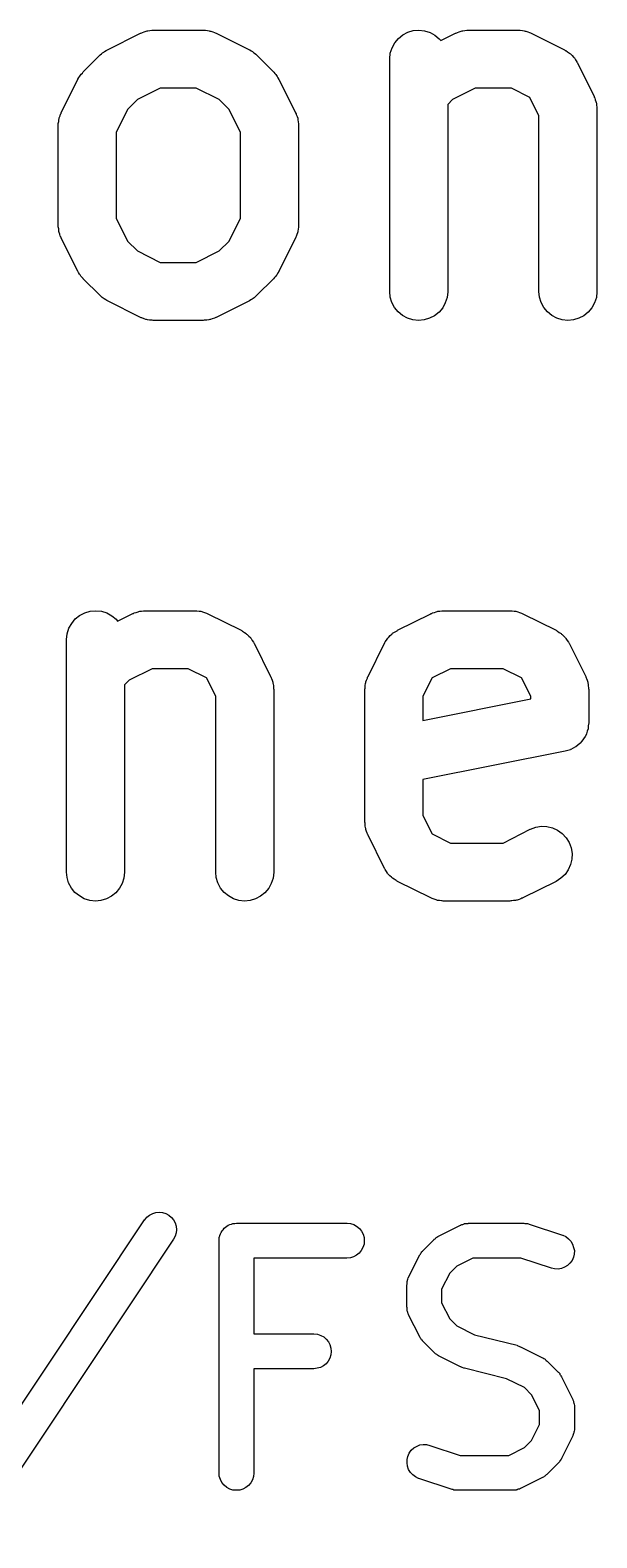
# Model space of a CAD drawing. Extents: x 78 to 209, y -131 to -41.
# Drawn here: x 160.61 to 163.05, y -105.25 to -98.76 of the extents above; entities that cross this region are included whole.
import ezdxf

# ---------------------------------------------------------------- set-up
doc = ezdxf.new("R2010")
doc.units = 0
doc.layers.add('BLACK', color=7, linetype='CONTINUOUS')

msp = doc.modelspace()

# ---------------------------------------------------------------- linework, layer by layer
at = {"layer": 'BLACK', "linetype": 'CONTINUOUS'}
for p, q in [((160.941, -98.8452), (161.084, -98.7738)), ((161.084, -98.7738), (161.085, -98.773)), ((161.085, -98.773), (161.089, -98.7717)), ((161.089, -98.7717), (161.092, -98.77)), ((161.092, -98.77), (161.1, -98.7675)), ((161.1, -98.7675), (161.108, -98.7646)), ((161.108, -98.7646), (161.112, -98.764)), ((161.112, -98.764), (161.115, -98.763)), ((161.115, -98.763), (161.124, -98.7621)), ((161.124, -98.7621), (161.132, -98.7608)), ((161.132, -98.7608), (161.136, -98.7609)), ((161.136, -98.7609), (161.14, -98.7606)), ((161.14, -98.7606), (161.354, -98.7606)), ((161.354, -98.7606), (161.356, -98.7606)), ((161.356, -98.7606), (161.359, -98.761)), ((161.359, -98.761), (161.363, -98.7609)), ((161.363, -98.7609), (161.372, -98.7624)), ((161.372, -98.7624), (161.38, -98.7633)), ((161.38, -98.7633), (161.383, -98.7644)), ((161.383, -98.7644), (161.387, -98.765)), ((161.387, -98.765), (161.395, -98.7681)), ((161.395, -98.7681), (161.403, -98.7707)), ((161.403, -98.7707), (161.406, -98.7725)), ((161.406, -98.7725), (161.41, -98.7738)), ((161.41, -98.7738), (161.553, -98.8452)), ((162.179, -98.8149), (162.195, -98.7963)), ((162.195, -98.7963), (162.214, -98.781)), ((162.214, -98.781), (162.236, -98.7697)), ((162.236, -98.7697), (162.259, -98.7628)), ((162.259, -98.7628), (162.283, -98.7606)), ((162.283, -98.7606), (162.308, -98.7631)), ((162.308, -98.7631), (162.331, -98.7703)), ((162.331, -98.7703), (162.352, -98.7819)), ((162.352, -98.7819), (162.371, -98.7975)), ((162.371, -98.7975), (162.378, -98.8054)), ((162.378, -98.8054), (162.441, -98.7738)), ((162.441, -98.7738), (162.443, -98.773)), ((162.443, -98.773), (162.446, -98.7717)), ((162.446, -98.7717), (162.449, -98.77)), ((162.449, -98.77), (162.457, -98.7675)), ((162.457, -98.7675), (162.465, -98.7646)), ((162.465, -98.7646), (162.469, -98.764)), ((162.469, -98.764), (162.473, -98.763)), ((162.473, -98.763), (162.481, -98.7621)), ((162.481, -98.7621), (162.49, -98.7608)), ((162.49, -98.7608), (162.493, -98.7609)), ((162.493, -98.7609), (162.497, -98.7606)), ((162.497, -98.7606), (162.711, -98.7606)), ((162.711, -98.7606), (162.713, -98.7606)), ((162.713, -98.7606), (162.717, -98.761)), ((162.717, -98.761), (162.72, -98.7609)), ((162.72, -98.7609), (162.729, -98.7624)), ((162.729, -98.7624), (162.737, -98.7633)), ((162.737, -98.7633), (162.741, -98.7644)), ((162.741, -98.7644), (162.744, -98.765)), ((162.744, -98.765), (162.752, -98.7681)), ((162.752, -98.7681), (162.76, -98.7707)), ((162.76, -98.7707), (162.764, -98.7725)), ((162.764, -98.7725), (162.767, -98.7738)), ((162.767, -98.7738), (162.91, -98.8452)), ((160.837, -98.94), (160.908, -98.8686)), ((160.908, -98.8686), (160.91, -98.8674)), ((160.91, -98.8674), (160.915, -98.863)), ((160.915, -98.863), (160.92, -98.8582)), ((160.92, -98.8582), (160.925, -98.8554)), ((160.925, -98.8554), (160.929, -98.8522)), ((160.929, -98.8522), (160.935, -98.8489)), ((160.935, -98.8489), (160.941, -98.8452)), ((161.553, -98.8452), (161.554, -98.846)), ((161.554, -98.846), (161.56, -98.8498)), ((161.56, -98.8498), (161.566, -98.8531)), ((161.566, -98.8531), (161.57, -98.8564)), ((161.57, -98.8564), (161.575, -98.8593)), ((161.575, -98.8593), (161.58, -98.8642)), ((161.58, -98.8642), (161.585, -98.8686)), ((161.585, -98.8686), (161.657, -98.94)), ((162.158, -98.8838), (162.16, -98.8596)), ((162.16, -98.8596), (162.168, -98.8363)), ((162.168, -98.8363), (162.179, -98.8149)), ((162.91, -98.8452), (162.911, -98.846)), ((162.911, -98.846), (162.914, -98.8475)), ((162.914, -98.8475), (162.916, -98.8486)), ((162.916, -98.8486), (162.924, -98.8541)), ((162.924, -98.8541), (162.932, -98.8593)), ((162.932, -98.8593), (162.934, -98.8611)), ((162.934, -98.8611), (162.936, -98.8627)), ((162.936, -98.8627), (162.943, -98.8696)), ((162.943, -98.8696), (162.949, -98.8763)), ((162.949, -98.8763), (162.951, -98.8785)), ((162.951, -98.8785), (162.953, -98.8804)), ((160.833, -98.9455), (160.837, -98.94)), ((161.657, -98.94), (161.658, -98.9413)), ((161.658, -98.9413), (161.662, -98.9468)), ((162.158, -98.8856), (162.158, -98.8838)), ((162.158, -99.8856), (162.158, -98.8856)), ((162.953, -98.8804), (162.958, -98.8885)), ((162.958, -98.8885), (162.963, -98.8963)), ((162.963, -98.8963), (162.964, -98.8988)), ((162.964, -98.8988), (162.966, -98.9011)), ((162.966, -98.9011), (163.037, -99.044)), ((160.742, -99.1154), (160.814, -98.9725)), ((160.814, -98.971), (160.818, -98.9651)), ((160.814, -98.9725), (160.814, -98.971)), ((160.818, -98.9651), (160.822, -98.9589)), ((160.822, -98.9589), (160.825, -98.9549)), ((160.825, -98.9549), (160.828, -98.9505)), ((160.828, -98.9505), (160.833, -98.9455)), ((161.662, -98.9468), (161.667, -98.9519)), ((161.667, -98.9519), (161.67, -98.9563)), ((161.67, -98.9563), (161.673, -98.9603)), ((161.673, -98.9603), (161.676, -98.9666)), ((161.676, -98.9666), (161.68, -98.9725)), ((161.68, -98.9725), (161.752, -99.1154)), ((161.071, -99.0597), (161.028, -99.1025)), ((161.169, -99.0106), (161.071, -99.0597)), ((161.324, -99.0106), (161.169, -99.0106)), ((161.423, -99.0597), (161.324, -99.0106)), ((161.466, -99.1025), (161.423, -99.0597)), ((162.428, -99.0597), (162.408, -99.0802)), ((162.526, -99.0106), (162.428, -99.0597)), ((162.682, -99.0106), (162.526, -99.0106)), ((162.761, -99.0502), (162.682, -99.0106)), ((162.8, -99.1294), (162.761, -99.0502)), ((163.037, -99.044), (163.038, -99.0455)), ((163.038, -99.0455), (163.039, -99.049)), ((163.039, -99.049), (163.041, -99.0522)), ((163.041, -99.0522), (163.043, -99.0604)), ((163.043, -99.0604), (163.046, -99.0684)), ((163.046, -99.0684), (163.047, -99.0721)), ((163.047, -99.0721), (163.048, -99.0756)), ((160.733, -99.1382), (160.737, -99.1302)), ((160.733, -99.1418), (160.733, -99.1382)), ((160.737, -99.1302), (160.739, -99.122)), ((160.739, -99.122), (160.741, -99.1188)), ((160.741, -99.1188), (160.742, -99.1154)), ((161.028, -99.1025), (160.979, -99.2008)), ((161.515, -99.2008), (161.466, -99.1025)), ((161.752, -99.1154), (161.752, -99.1169)), ((161.752, -99.1169), (161.754, -99.1204)), ((161.754, -99.1204), (161.755, -99.1237)), ((161.755, -99.1237), (161.758, -99.1318)), ((161.758, -99.1318), (161.761, -99.1398)), ((162.408, -99.0802), (162.408, -99.8856)), ((162.8, -99.8856), (162.8, -99.1294)), ((163.048, -99.0756), (163.049, -99.0841)), ((163.049, -99.0841), (163.05, -99.0925)), ((163.05, -99.0925), (163.05, -99.0962)), ((163.05, -99.0962), (163.05, -99.0999)), ((163.05, -99.0999), (163.05, -99.8856)), ((160.729, -99.1622), (160.731, -99.1538)), ((160.729, -99.1659), (160.729, -99.1622)), ((160.729, -99.1695), (160.729, -99.1659)), ((160.729, -99.1713), (160.729, -99.1695)), ((160.729, -99.5999), (160.729, -99.1713)), ((160.731, -99.1538), (160.732, -99.1453)), ((160.732, -99.1453), (160.733, -99.1418)), ((160.979, -99.2008), (160.979, -99.5703)), ((161.515, -99.5703), (161.515, -99.2008)), ((161.761, -99.1398), (161.761, -99.1435)), ((161.761, -99.1435), (161.762, -99.147)), ((161.762, -99.147), (161.763, -99.1555)), ((161.763, -99.1555), (161.764, -99.1639)), ((161.764, -99.1639), (161.764, -99.1676)), ((161.764, -99.1676), (161.765, -99.1713)), ((161.765, -99.1713), (161.765, -99.5999)), ((160.979, -99.5703), (161.028, -99.6687)), ((161.466, -99.6687), (161.515, -99.5703)), ((160.729, -99.6035), (160.729, -99.5999)), ((160.729, -99.6072), (160.729, -99.6035)), ((160.731, -99.6156), (160.729, -99.6072)), ((160.731, -99.6241), (160.731, -99.6156)), ((160.732, -99.6277), (160.731, -99.6241)), ((160.733, -99.6313), (160.732, -99.6277)), ((160.736, -99.6393), (160.733, -99.6313)), ((160.738, -99.6475), (160.736, -99.6393)), ((160.74, -99.6507), (160.738, -99.6475)), ((160.741, -99.6542), (160.74, -99.6507)), ((160.742, -99.6558), (160.741, -99.6542)), ((160.814, -99.7986), (160.742, -99.6558)), ((161.752, -99.6558), (161.68, -99.7986)), ((161.753, -99.6523), (161.752, -99.6558)), ((161.755, -99.6491), (161.753, -99.6523)), ((161.757, -99.6409), (161.755, -99.6491)), ((161.76, -99.633), (161.757, -99.6409)), ((161.761, -99.6294), (161.76, -99.633)), ((161.762, -99.6258), (161.761, -99.6294)), ((161.763, -99.6174), (161.762, -99.6258)), ((161.764, -99.6089), (161.763, -99.6174)), ((161.765, -99.6016), (161.764, -99.6053)), ((161.764, -99.6053), (161.764, -99.6089)), ((161.765, -99.5999), (161.765, -99.6016)), ((161.028, -99.6687), (161.071, -99.7114)), ((161.071, -99.7114), (161.169, -99.7606)), ((161.324, -99.7606), (161.423, -99.7114)), ((161.423, -99.7114), (161.466, -99.6687)), ((161.169, -99.7606), (161.324, -99.7606)), ((160.817, -99.8046), (160.814, -99.7986)), ((160.821, -99.8108), (160.817, -99.8046)), ((160.824, -99.8149), (160.821, -99.8108)), ((160.827, -99.8193), (160.824, -99.8149)), ((160.831, -99.8244), (160.827, -99.8193)), ((160.836, -99.8299), (160.831, -99.8244)), ((160.837, -99.8311), (160.836, -99.8299)), ((160.908, -99.9025), (160.837, -99.8311)), ((161.657, -99.8311), (161.585, -99.9025)), ((161.661, -99.8257), (161.657, -99.8311)), ((161.666, -99.8206), (161.661, -99.8257)), ((161.669, -99.8163), (161.666, -99.8206)), ((161.672, -99.8123), (161.669, -99.8163)), ((161.675, -99.8061), (161.672, -99.8123)), ((161.679, -99.8002), (161.675, -99.8061)), ((161.68, -99.7986), (161.679, -99.8002)), ((160.914, -99.907), (160.908, -99.9025)), ((160.919, -99.9119), (160.914, -99.907)), ((160.923, -99.9147), (160.919, -99.9119)), ((160.927, -99.918), (160.923, -99.9147)), ((160.934, -99.9213), (160.927, -99.918)), ((161.569, -99.9157), (161.565, -99.919)), ((161.573, -99.913), (161.569, -99.9157)), ((161.579, -99.9081), (161.573, -99.913)), ((161.584, -99.9038), (161.579, -99.9081)), ((161.585, -99.9025), (161.584, -99.9038)), ((162.16, -99.9098), (162.158, -99.8856)), ((162.167, -99.9332), (162.16, -99.9098)), ((162.405, -99.9116), (162.397, -99.9348)), ((162.408, -99.8873), (162.405, -99.9116)), ((162.408, -99.8856), (162.408, -99.8873)), ((162.803, -99.9098), (162.8, -99.8856)), ((162.81, -99.9332), (162.803, -99.9098)), ((163.048, -99.9116), (163.04, -99.9348)), ((163.05, -99.8873), (163.048, -99.9116)), ((163.05, -99.8856), (163.05, -99.8873)), ((160.939, -99.9252), (160.934, -99.9213)), ((160.941, -99.9259), (160.939, -99.9252)), ((161.084, -99.9974), (160.941, -99.9259)), ((161.553, -99.9259), (161.41, -99.9974)), ((161.559, -99.9222), (161.553, -99.9259)), ((161.565, -99.919), (161.559, -99.9222)), ((162.178, -99.9547), (162.167, -99.9332)), ((162.194, -99.9736), (162.178, -99.9547)), ((162.213, -99.9892), (162.194, -99.9736)), ((162.37, -99.9749), (162.351, -99.9902)), ((162.386, -99.9562), (162.37, -99.9749)), ((162.397, -99.9348), (162.386, -99.9562)), ((162.821, -99.9547), (162.81, -99.9332)), ((162.837, -99.9736), (162.821, -99.9547)), ((162.856, -99.9892), (162.837, -99.9736)), ((163.013, -99.9749), (162.994, -99.9902)), ((163.029, -99.9562), (163.013, -99.9749)), ((163.04, -99.9348), (163.029, -99.9562)), ((161.087, -99.9987), (161.084, -99.9974)), ((161.09, -100), (161.087, -99.9987)), ((161.099, -100.003), (161.09, -100)), ((161.107, -100.006), (161.099, -100.003)), ((161.11, -100.007), (161.107, -100.006)), ((161.114, -100.008), (161.11, -100.007)), ((161.122, -100.009), (161.114, -100.008)), ((161.131, -100.01), (161.122, -100.009)), ((161.134, -100.01), (161.131, -100.01)), ((161.138, -100.011), (161.134, -100.01)), ((161.14, -100.011), (161.138, -100.011)), ((161.354, -100.011), (161.14, -100.011)), ((161.358, -100.01), (161.354, -100.011)), ((161.361, -100.01), (161.358, -100.01)), ((161.37, -100.009), (161.361, -100.01)), ((161.378, -100.008), (161.37, -100.009)), ((161.382, -100.007), (161.378, -100.008)), ((161.385, -100.007), (161.382, -100.007)), ((161.393, -100.004), (161.385, -100.007)), ((161.402, -100.001), (161.393, -100.004)), ((161.405, -99.9994), (161.402, -100.001)), ((161.408, -99.9981), (161.405, -99.9994)), ((161.41, -99.9974), (161.408, -99.9981)), ((162.234, -100.001), (162.213, -99.9892)), ((162.257, -100.008), (162.234, -100.001)), ((162.282, -100.011), (162.257, -100.008)), ((162.306, -100.008), (162.282, -100.011)), ((162.329, -100.001), (162.306, -100.008)), ((162.351, -99.9902), (162.329, -100.001)), ((162.877, -100.001), (162.856, -99.9892)), ((162.9, -100.008), (162.877, -100.001)), ((162.925, -100.011), (162.9, -100.008)), ((162.949, -100.008), (162.925, -100.011)), ((162.972, -100.001), (162.949, -100.008)), ((162.994, -99.9902), (162.972, -100.001)), ((160.802, -101.296), (160.821, -101.281)), ((160.821, -101.281), (160.843, -101.27)), ((160.843, -101.27), (160.866, -101.263)), ((160.866, -101.263), (160.891, -101.261)), ((160.891, -101.261), (160.915, -101.263)), ((160.915, -101.263), (160.938, -101.27)), ((160.938, -101.27), (160.96, -101.282)), ((160.985, -101.305), (161.048, -101.274)), ((161.048, -101.274), (161.05, -101.273)), ((161.05, -101.273), (161.053, -101.272)), ((161.053, -101.272), (161.056, -101.27)), ((161.056, -101.27), (161.065, -101.268)), ((161.065, -101.268), (161.073, -101.265)), ((161.073, -101.265), (161.076, -101.264)), ((161.076, -101.264), (161.08, -101.263)), ((161.08, -101.263), (161.088, -101.262)), ((161.088, -101.262), (161.097, -101.261)), ((161.097, -101.261), (161.1, -101.261)), ((161.1, -101.261), (161.104, -101.261)), ((161.104, -101.261), (161.318, -101.261)), ((161.318, -101.261), (161.32, -101.261)), ((161.32, -101.261), (161.324, -101.261)), ((161.324, -101.261), (161.327, -101.261)), ((161.327, -101.261), (161.336, -101.262)), ((161.336, -101.262), (161.344, -101.263)), ((161.344, -101.263), (161.348, -101.264)), ((161.348, -101.264), (161.351, -101.265)), ((161.351, -101.265), (161.359, -101.268)), ((161.359, -101.268), (161.368, -101.271)), ((161.368, -101.271), (161.371, -101.272)), ((161.371, -101.272), (161.374, -101.274)), ((161.374, -101.274), (161.517, -101.345)), ((162.191, -101.345), (162.334, -101.274)), ((162.334, -101.274), (162.335, -101.273)), ((162.335, -101.273), (162.339, -101.272)), ((162.339, -101.272), (162.342, -101.27)), ((162.342, -101.27), (162.35, -101.268)), ((162.35, -101.268), (162.358, -101.265)), ((162.358, -101.265), (162.362, -101.264)), ((162.362, -101.264), (162.365, -101.263)), ((162.365, -101.263), (162.374, -101.262)), ((162.374, -101.262), (162.382, -101.261)), ((162.382, -101.261), (162.386, -101.261)), ((162.386, -101.261), (162.39, -101.261)), ((162.39, -101.261), (162.675, -101.261)), ((162.675, -101.261), (162.677, -101.261)), ((162.677, -101.261), (162.681, -101.261)), ((162.681, -101.261), (162.685, -101.261)), ((162.685, -101.261), (162.693, -101.262)), ((162.693, -101.262), (162.701, -101.263)), ((162.701, -101.263), (162.705, -101.264)), ((162.705, -101.264), (162.709, -101.265)), ((162.709, -101.265), (162.717, -101.268)), ((162.717, -101.268), (162.725, -101.271)), ((162.725, -101.271), (162.728, -101.272)), ((162.728, -101.272), (162.731, -101.274)), ((162.731, -101.274), (162.874, -101.345)), ((160.767, -101.36), (160.775, -101.336)), ((160.775, -101.336), (160.787, -101.315)), ((160.787, -101.315), (160.802, -101.296)), ((160.96, -101.282), (160.978, -101.297)), ((160.978, -101.297), (160.985, -101.305)), ((161.517, -101.345), (161.519, -101.346)), ((161.519, -101.346), (161.521, -101.347)), ((162.189, -101.347), (162.191, -101.345)), ((162.874, -101.345), (162.876, -101.346)), ((162.876, -101.346), (162.878, -101.347)), ((160.765, -101.384), (160.767, -101.36)), ((160.765, -101.386), (160.765, -101.384)), ((160.765, -102.386), (160.765, -101.386)), ((161.521, -101.347), (161.523, -101.349)), ((161.523, -101.349), (161.531, -101.354)), ((161.531, -101.354), (161.539, -101.359)), ((161.539, -101.359), (161.541, -101.361)), ((161.541, -101.361), (161.543, -101.363)), ((161.543, -101.363), (161.55, -101.37)), ((161.55, -101.37), (161.557, -101.376)), ((161.557, -101.376), (161.558, -101.378)), ((161.558, -101.378), (161.56, -101.38)), ((161.56, -101.38), (161.565, -101.389)), ((161.565, -101.389), (161.57, -101.396)), ((161.57, -101.396), (161.572, -101.399)), ((161.572, -101.399), (161.573, -101.401)), ((161.573, -101.401), (161.644, -101.544)), ((162.064, -101.544), (162.135, -101.401)), ((162.135, -101.401), (162.136, -101.4)), ((162.136, -101.4), (162.137, -101.397)), ((162.137, -101.397), (162.138, -101.395)), ((162.138, -101.395), (162.144, -101.387)), ((162.144, -101.387), (162.149, -101.379)), ((162.149, -101.379), (162.151, -101.377)), ((162.151, -101.377), (162.153, -101.375)), ((162.153, -101.375), (162.159, -101.368)), ((162.159, -101.368), (162.166, -101.362)), ((162.166, -101.362), (162.168, -101.36)), ((162.168, -101.36), (162.17, -101.358)), ((162.17, -101.358), (162.178, -101.353)), ((162.178, -101.353), (162.186, -101.348)), ((162.186, -101.348), (162.189, -101.347)), ((162.878, -101.347), (162.88, -101.349)), ((162.88, -101.349), (162.888, -101.354)), ((162.888, -101.354), (162.896, -101.359)), ((162.896, -101.359), (162.898, -101.361)), ((162.898, -101.361), (162.9, -101.363)), ((162.9, -101.363), (162.907, -101.37)), ((162.907, -101.37), (162.914, -101.376)), ((162.914, -101.376), (162.915, -101.378)), ((162.915, -101.378), (162.917, -101.38)), ((162.917, -101.38), (162.922, -101.389)), ((162.922, -101.389), (162.928, -101.396)), ((162.928, -101.396), (162.929, -101.399)), ((162.929, -101.399), (162.93, -101.401)), ((162.93, -101.401), (163.002, -101.544)), ((161.134, -101.511), (161.035, -101.56)), ((161.289, -101.511), (161.134, -101.511)), ((161.368, -101.55), (161.289, -101.511)), ((162.419, -101.511), (162.34, -101.55)), ((162.646, -101.511), (162.419, -101.511)), ((162.725, -101.55), (162.646, -101.511)), ((161.035, -101.56), (161.015, -101.58)), ((161.015, -101.58), (161.015, -102.386)), ((161.408, -101.629), (161.368, -101.55)), ((161.644, -101.544), (161.645, -101.546)), ((161.645, -101.546), (161.646, -101.549)), ((161.646, -101.549), (161.648, -101.552)), ((161.648, -101.552), (161.651, -101.56)), ((161.651, -101.56), (161.654, -101.568)), ((161.654, -101.568), (161.654, -101.572)), ((161.654, -101.572), (161.655, -101.576)), ((161.655, -101.576), (161.656, -101.584)), ((161.656, -101.584), (161.657, -101.593)), ((161.657, -101.593), (161.657, -101.596)), ((161.657, -101.596), (161.658, -101.6)), ((161.658, -101.6), (161.658, -102.386)), ((162.05, -101.598), (162.051, -101.594)), ((162.05, -101.6), (162.05, -101.598)), ((162.05, -102.171), (162.05, -101.6)), ((162.051, -101.591), (162.052, -101.582)), ((162.051, -101.594), (162.051, -101.591)), ((162.052, -101.582), (162.053, -101.574)), ((162.053, -101.574), (162.054, -101.57)), ((162.054, -101.57), (162.055, -101.567)), ((162.055, -101.567), (162.058, -101.559)), ((162.058, -101.559), (162.061, -101.551)), ((162.061, -101.551), (162.062, -101.547)), ((162.062, -101.547), (162.064, -101.544)), ((162.34, -101.55), (162.3, -101.629)), ((162.765, -101.629), (162.725, -101.55)), ((163.002, -101.544), (163.002, -101.546)), ((163.002, -101.546), (163.004, -101.549)), ((163.004, -101.549), (163.005, -101.552)), ((163.005, -101.552), (163.008, -101.56)), ((163.008, -101.56), (163.011, -101.568)), ((163.011, -101.568), (163.011, -101.572)), ((163.011, -101.572), (163.012, -101.576)), ((163.012, -101.576), (163.013, -101.584)), ((163.013, -101.584), (163.014, -101.593)), ((163.014, -101.593), (163.014, -101.596)), ((163.014, -101.596), (163.015, -101.6)), ((163.015, -101.6), (163.015, -101.743)), ((161.408, -102.386), (161.408, -101.629)), ((162.3, -101.629), (162.3, -101.733)), ((162.3, -101.733), (162.765, -101.64)), ((162.765, -101.64), (162.765, -101.629)), ((163.005, -101.792), (162.999, -101.802)), ((163.008, -101.78), (163.005, -101.791)), ((163.005, -101.791), (163.005, -101.791)), ((163.005, -101.791), (163.005, -101.792)), ((163.012, -101.769), (163.008, -101.78)), ((163.013, -101.756), (163.012, -101.768)), ((163.012, -101.768), (163.012, -101.768)), ((163.012, -101.768), (163.012, -101.769)), ((163.015, -101.744), (163.013, -101.756)), ((163.015, -101.743), (163.015, -101.743)), ((163.015, -101.743), (163.015, -101.743)), ((163.015, -101.743), (163.015, -101.743)), ((163.015, -101.743), (163.015, -101.744)), ((162.914, -101.865), (162.3, -101.988)), ((162.925, -101.862), (162.914, -101.865)), ((162.937, -101.859), (162.925, -101.862)), ((162.938, -101.858), (162.937, -101.858)), ((162.937, -101.858), (162.937, -101.859)), ((162.948, -101.853), (162.938, -101.858)), ((162.958, -101.847), (162.948, -101.853)), ((162.959, -101.847), (162.958, -101.847)), ((162.968, -101.839), (162.959, -101.847)), ((162.959, -101.847), (162.959, -101.847)), ((162.977, -101.832), (162.968, -101.839)), ((162.978, -101.832), (162.977, -101.832)), ((162.985, -101.822), (162.978, -101.831)), ((162.978, -101.831), (162.978, -101.832)), ((162.993, -101.813), (162.985, -101.822)), ((162.999, -101.802), (162.993, -101.812)), ((162.993, -101.812), (162.993, -101.813)), ((162.993, -101.813), (162.993, -101.813)), ((162.3, -101.988), (162.3, -102.142)), ((162.051, -102.175), (162.05, -102.171)), ((162.051, -102.179), (162.051, -102.175)), ((162.052, -102.187), (162.051, -102.179)), ((162.053, -102.196), (162.052, -102.187)), ((162.3, -102.142), (162.34, -102.221)), ((162.787, -102.193), (162.811, -102.189)), ((162.811, -102.189), (162.835, -102.19)), ((162.835, -102.19), (162.859, -102.196)), ((162.054, -102.199), (162.053, -102.196)), ((162.054, -102.203), (162.054, -102.199)), ((162.057, -102.211), (162.054, -102.203)), ((162.06, -102.219), (162.057, -102.211)), ((162.062, -102.222), (162.06, -102.219)), ((162.063, -102.226), (162.062, -102.222)), ((162.064, -102.227), (162.063, -102.226)), ((162.135, -102.37), (162.064, -102.227)), ((162.34, -102.221), (162.419, -102.261)), ((162.646, -102.261), (162.762, -102.202)), ((162.762, -102.202), (162.764, -102.202)), ((162.764, -102.202), (162.787, -102.193)), ((162.859, -102.196), (162.881, -102.206)), ((162.881, -102.206), (162.901, -102.22)), ((162.901, -102.22), (162.918, -102.238)), ((162.918, -102.238), (162.93, -102.259)), ((162.419, -102.261), (162.646, -102.261)), ((162.93, -102.259), (162.939, -102.282)), ((162.939, -102.282), (162.943, -102.306)), ((162.943, -102.306), (162.942, -102.33)), ((162.136, -102.372), (162.135, -102.37)), ((162.138, -102.375), (162.136, -102.372)), ((162.143, -102.383), (162.138, -102.375)), ((162.148, -102.391), (162.143, -102.383)), ((162.927, -102.376), (162.913, -102.396)), ((162.937, -102.354), (162.927, -102.376)), ((162.942, -102.33), (162.937, -102.354)), ((160.767, -102.41), (160.765, -102.386)), ((160.774, -102.433), (160.767, -102.41)), ((160.786, -102.455), (160.774, -102.433)), ((161.005, -102.435), (160.993, -102.456)), ((161.012, -102.412), (161.005, -102.435)), ((161.015, -102.387), (161.012, -102.412)), ((161.015, -102.386), (161.015, -102.387)), ((161.41, -102.41), (161.408, -102.386)), ((161.417, -102.433), (161.41, -102.41)), ((161.428, -102.455), (161.417, -102.433)), ((161.647, -102.435), (161.636, -102.456)), ((161.655, -102.412), (161.647, -102.435)), ((161.658, -102.387), (161.655, -102.412)), ((161.658, -102.386), (161.658, -102.387)), ((162.15, -102.393), (162.148, -102.391)), ((162.151, -102.395), (162.15, -102.393)), ((162.158, -102.402), (162.151, -102.395)), ((162.165, -102.408), (162.158, -102.402)), ((162.167, -102.41), (162.165, -102.408)), ((162.169, -102.412), (162.167, -102.41)), ((162.177, -102.417), (162.169, -102.412)), ((162.185, -102.423), (162.177, -102.417)), ((162.187, -102.424), (162.185, -102.423)), ((162.189, -102.425), (162.187, -102.424)), ((162.191, -102.426), (162.189, -102.425)), ((162.334, -102.497), (162.191, -102.426)), ((162.874, -102.426), (162.731, -102.497)), ((162.895, -102.413), (162.874, -102.426)), ((162.913, -102.396), (162.895, -102.413)), ((160.801, -102.474), (160.786, -102.455)), ((160.82, -102.489), (160.801, -102.474)), ((160.841, -102.501), (160.82, -102.489)), ((160.865, -102.508), (160.841, -102.501)), ((160.889, -102.511), (160.865, -102.508)), ((160.913, -102.508), (160.889, -102.511)), ((160.937, -102.501), (160.913, -102.508)), ((160.958, -102.49), (160.937, -102.501)), ((160.977, -102.475), (160.958, -102.49)), ((160.993, -102.456), (160.977, -102.475)), ((161.444, -102.474), (161.428, -102.455)), ((161.463, -102.489), (161.444, -102.474)), ((161.484, -102.501), (161.463, -102.489)), ((161.507, -102.508), (161.484, -102.501)), ((161.532, -102.511), (161.507, -102.508)), ((161.556, -102.508), (161.532, -102.511)), ((161.579, -102.501), (161.556, -102.508)), ((161.601, -102.49), (161.579, -102.501)), ((161.62, -102.475), (161.601, -102.49)), ((161.636, -102.456), (161.62, -102.475)), ((162.337, -102.499), (162.334, -102.497)), ((162.34, -102.5), (162.337, -102.499)), ((162.349, -102.503), (162.34, -102.5)), ((162.357, -102.506), (162.349, -102.503)), ((162.36, -102.507), (162.357, -102.506)), ((162.364, -102.508), (162.36, -102.507)), ((162.372, -102.509), (162.364, -102.508)), ((162.381, -102.51), (162.372, -102.509)), ((162.384, -102.51), (162.381, -102.51)), ((162.388, -102.511), (162.384, -102.51)), ((162.39, -102.511), (162.388, -102.511)), ((162.675, -102.511), (162.39, -102.511)), ((162.679, -102.51), (162.675, -102.511)), ((162.683, -102.51), (162.679, -102.51)), ((162.691, -102.509), (162.683, -102.51)), ((162.7, -102.508), (162.691, -102.509)), ((162.703, -102.507), (162.7, -102.508)), ((162.707, -102.507), (162.703, -102.507)), ((162.715, -102.504), (162.707, -102.507)), ((162.723, -102.501), (162.715, -102.504)), ((162.726, -102.499), (162.723, -102.501)), ((162.73, -102.498), (162.726, -102.499)), ((162.731, -102.497), (162.73, -102.498)), ((161.102, -103.883), (161.111, -103.872)), ((161.111, -103.872), (161.123, -103.863)), ((161.123, -103.863), (161.136, -103.856)), ((161.136, -103.856), (161.15, -103.852)), ((161.15, -103.852), (161.164, -103.851)), ((161.164, -103.851), (161.179, -103.852)), ((161.179, -103.852), (161.193, -103.857)), ((161.193, -103.857), (161.206, -103.864)), ((161.206, -103.864), (161.217, -103.873)), ((161.217, -103.873), (161.226, -103.884)), ((160.244, -105.17), (161.101, -103.884)), ((161.101, -103.884), (161.102, -103.883)), ((161.226, -103.884), (161.233, -103.897)), ((161.233, -103.897), (161.237, -103.911)), ((161.237, -103.94), (161.233, -103.954)), ((161.237, -103.911), (161.239, -103.926)), ((161.239, -103.926), (161.237, -103.94)), ((161.428, -103.944), (161.431, -103.938)), ((161.431, -103.938), (161.435, -103.931)), ((161.435, -103.931), (161.44, -103.926)), ((161.435, -103.931), (161.435, -103.931)), ((161.435, -103.931), (161.435, -103.931)), ((161.44, -103.926), (161.444, -103.92)), ((161.444, -103.92), (161.45, -103.915)), ((161.444, -103.92), (161.444, -103.92)), ((161.444, -103.92), (161.444, -103.92)), ((161.45, -103.915), (161.455, -103.911)), ((161.455, -103.911), (161.456, -103.911)), ((161.456, -103.911), (161.462, -103.907)), ((161.456, -103.911), (161.456, -103.911)), ((161.462, -103.907), (161.468, -103.904)), ((161.468, -103.904), (161.469, -103.904)), ((161.469, -103.904), (161.476, -103.902)), ((161.469, -103.904), (161.469, -103.904)), ((161.476, -103.902), (161.482, -103.9)), ((161.482, -103.9), (161.483, -103.9)), ((161.483, -103.9), (161.49, -103.899)), ((161.483, -103.9), (161.483, -103.9)), ((161.49, -103.899), (161.497, -103.898)), ((161.497, -103.898), (161.973, -103.898)), ((161.973, -103.898), (161.974, -103.898)), ((161.974, -103.898), (161.989, -103.9)), ((161.989, -103.9), (162.003, -103.904)), ((162.003, -103.904), (162.015, -103.911)), ((162.015, -103.911), (162.027, -103.921)), ((162.027, -103.921), (162.036, -103.932)), ((162.036, -103.932), (162.043, -103.945)), ((162.368, -103.954), (162.463, -103.906)), ((162.463, -103.906), (162.464, -103.906)), ((162.464, -103.906), (162.466, -103.905)), ((162.466, -103.905), (162.468, -103.904)), ((162.468, -103.904), (162.473, -103.903)), ((162.473, -103.903), (162.478, -103.901)), ((162.478, -103.901), (162.48, -103.9)), ((162.48, -103.9), (162.482, -103.9)), ((162.482, -103.9), (162.487, -103.899)), ((162.487, -103.899), (162.493, -103.899)), ((162.493, -103.899), (162.495, -103.899)), ((162.495, -103.899), (162.497, -103.898)), ((162.497, -103.898), (162.735, -103.898)), ((162.735, -103.898), (162.736, -103.898)), ((162.736, -103.898), (162.74, -103.899)), ((162.74, -103.899), (162.744, -103.899)), ((162.744, -103.899), (162.747, -103.9)), ((162.747, -103.9), (162.751, -103.9)), ((162.751, -103.9), (162.755, -103.901)), ((162.755, -103.901), (162.759, -103.902)), ((162.759, -103.902), (162.902, -103.95)), ((161.226, -103.967), (160.369, -105.253)), ((161.233, -103.954), (161.226, -103.967)), ((161.422, -103.972), (161.423, -103.965)), ((161.422, -103.973), (161.422, -103.972)), ((161.422, -104.973), (161.422, -103.973)), ((161.422, -103.973), (161.422, -103.973)), ((161.422, -103.973), (161.422, -103.973)), ((161.422, -103.973), (161.422, -103.973)), ((161.423, -103.965), (161.423, -103.958)), ((161.423, -103.958), (161.424, -103.958)), ((161.424, -103.958), (161.426, -103.951)), ((161.424, -103.958), (161.424, -103.958)), ((161.426, -103.951), (161.428, -103.944)), ((161.428, -103.944), (161.428, -103.944)), ((161.428, -103.944), (161.428, -103.944)), ((162.042, -104.002), (162.035, -104.015)), ((162.047, -103.988), (162.042, -104.002)), ((162.043, -103.945), (162.047, -103.959)), ((162.047, -103.959), (162.048, -103.974)), ((162.048, -103.974), (162.047, -103.988)), ((162.301, -104.016), (162.349, -103.968)), ((162.349, -103.967), (162.353, -103.965)), ((162.349, -103.968), (162.349, -103.967)), ((162.353, -103.965), (162.356, -103.962)), ((162.356, -103.962), (162.358, -103.96)), ((162.358, -103.96), (162.361, -103.958)), ((162.361, -103.958), (162.365, -103.956)), ((162.365, -103.956), (162.368, -103.954)), ((162.902, -103.95), (162.903, -103.95)), ((162.903, -103.95), (162.916, -103.956)), ((162.916, -103.956), (162.928, -103.965)), ((162.928, -103.965), (162.938, -103.976)), ((162.938, -103.976), (162.945, -103.988)), ((162.945, -103.988), (162.95, -104.002)), ((162.95, -104.002), (162.953, -104.016)), ((161.973, -104.048), (161.572, -104.048)), ((161.572, -104.048), (161.572, -104.375)), ((161.988, -104.047), (161.973, -104.048)), ((162.002, -104.043), (161.988, -104.047)), ((162.015, -104.036), (162.002, -104.043)), ((162.026, -104.027), (162.015, -104.036)), ((162.035, -104.015), (162.026, -104.027)), ((162.239, -104.13), (162.287, -104.035)), ((162.287, -104.034), (162.29, -104.031)), ((162.287, -104.035), (162.287, -104.034)), ((162.29, -104.031), (162.292, -104.027)), ((162.292, -104.027), (162.294, -104.024)), ((162.294, -104.024), (162.295, -104.022)), ((162.295, -104.022), (162.298, -104.019)), ((162.298, -104.019), (162.301, -104.016)), ((162.515, -104.048), (162.446, -104.083)), ((162.723, -104.048), (162.515, -104.048)), ((162.854, -104.092), (162.723, -104.048)), ((162.934, -104.07), (162.924, -104.08)), ((162.943, -104.059), (162.934, -104.07)), ((162.949, -104.045), (162.943, -104.059)), ((162.952, -104.031), (162.949, -104.045)), ((162.953, -104.016), (162.952, -104.031)), ((162.236, -104.139), (162.237, -104.134)), ((162.237, -104.134), (162.239, -104.132)), ((162.239, -104.132), (162.239, -104.13)), ((162.416, -104.113), (162.381, -104.182)), ((162.446, -104.083), (162.416, -104.113)), ((162.868, -104.095), (162.854, -104.092)), ((162.883, -104.096), (162.868, -104.095)), ((162.897, -104.093), (162.883, -104.096)), ((162.911, -104.088), (162.897, -104.093)), ((162.924, -104.08), (162.911, -104.088)), ((162.231, -104.163), (162.232, -104.161)), ((162.231, -104.164), (162.231, -104.163)), ((162.231, -104.259), (162.231, -104.164)), ((162.232, -104.153), (162.233, -104.148)), ((162.232, -104.158), (162.232, -104.153)), ((162.232, -104.161), (162.232, -104.158)), ((162.233, -104.148), (162.234, -104.146)), ((162.234, -104.144), (162.236, -104.139)), ((162.234, -104.146), (162.234, -104.144)), ((162.381, -104.182), (162.381, -104.241)), ((162.232, -104.261), (162.231, -104.259)), ((162.232, -104.263), (162.232, -104.261)), ((162.232, -104.269), (162.232, -104.263)), ((162.381, -104.241), (162.416, -104.31)), ((162.233, -104.274), (162.232, -104.269)), ((162.233, -104.276), (162.233, -104.274)), ((162.234, -104.278), (162.233, -104.276)), ((162.236, -104.283), (162.234, -104.278)), ((162.237, -104.288), (162.236, -104.283)), ((162.238, -104.29), (162.237, -104.288)), ((162.239, -104.292), (162.238, -104.29)), ((162.239, -104.293), (162.239, -104.292)), ((162.287, -104.388), (162.239, -104.293)), ((162.416, -104.31), (162.446, -104.34)), ((161.572, -104.375), (161.83, -104.375)), ((161.83, -104.375), (161.831, -104.375)), ((161.831, -104.375), (161.846, -104.376)), ((161.846, -104.376), (161.86, -104.381)), ((161.86, -104.381), (161.873, -104.388)), ((161.873, -104.388), (161.884, -104.397)), ((161.884, -104.397), (161.893, -104.409)), ((162.289, -104.391), (162.287, -104.388)), ((162.291, -104.395), (162.289, -104.391)), ((162.293, -104.398), (162.291, -104.395)), ((162.446, -104.34), (162.523, -104.379)), ((162.523, -104.379), (162.706, -104.424)), ((161.893, -104.409), (161.9, -104.421)), ((161.9, -104.421), (161.904, -104.436)), ((161.904, -104.436), (161.905, -104.45)), ((161.905, -104.45), (161.904, -104.465)), ((162.295, -104.4), (162.293, -104.398)), ((162.298, -104.403), (162.295, -104.4)), ((162.3, -104.407), (162.298, -104.403)), ((162.301, -104.407), (162.3, -104.407)), ((162.349, -104.455), (162.301, -104.407)), ((162.352, -104.458), (162.349, -104.455)), ((162.355, -104.461), (162.352, -104.458)), ((162.358, -104.462), (162.355, -104.461)), ((162.36, -104.464), (162.358, -104.462)), ((162.706, -104.424), (162.707, -104.425)), ((162.707, -104.425), (162.707, -104.425)), ((162.707, -104.425), (162.707, -104.425)), ((162.707, -104.425), (162.714, -104.427)), ((162.714, -104.427), (162.72, -104.43)), ((162.72, -104.43), (162.721, -104.43)), ((162.721, -104.43), (162.721, -104.43)), ((162.721, -104.43), (162.816, -104.478)), ((161.83, -104.525), (161.572, -104.525)), ((161.572, -104.525), (161.572, -104.973)), ((161.845, -104.523), (161.83, -104.525)), ((161.859, -104.519), (161.845, -104.523)), ((161.872, -104.512), (161.859, -104.519)), ((161.883, -104.503), (161.872, -104.512)), ((161.892, -104.492), (161.883, -104.503)), ((161.899, -104.479), (161.892, -104.492)), ((161.904, -104.465), (161.899, -104.479)), ((162.364, -104.466), (162.36, -104.464)), ((162.367, -104.469), (162.364, -104.466)), ((162.368, -104.469), (162.367, -104.469)), ((162.463, -104.517), (162.368, -104.469)), ((162.464, -104.517), (162.463, -104.517)), ((162.47, -104.519), (162.464, -104.517)), ((162.464, -104.517), (162.464, -104.517)), ((162.477, -104.522), (162.47, -104.519)), ((162.478, -104.522), (162.477, -104.522)), ((162.477, -104.522), (162.477, -104.522)), ((162.479, -104.522), (162.478, -104.522)), ((162.661, -104.568), (162.479, -104.522)), ((162.816, -104.478), (162.817, -104.478)), ((162.817, -104.478), (162.821, -104.48)), ((162.821, -104.48), (162.824, -104.482)), ((162.824, -104.482), (162.827, -104.484)), ((162.827, -104.484), (162.829, -104.486)), ((162.829, -104.486), (162.832, -104.489)), ((162.832, -104.489), (162.836, -104.492)), ((162.836, -104.492), (162.883, -104.539)), ((162.738, -104.606), (162.661, -104.568)), ((162.883, -104.539), (162.884, -104.54)), ((162.884, -104.54), (162.887, -104.543)), ((162.887, -104.543), (162.89, -104.546)), ((162.89, -104.546), (162.891, -104.549)), ((162.891, -104.549), (162.893, -104.552)), ((162.893, -104.552), (162.895, -104.555)), ((162.895, -104.555), (162.897, -104.559)), ((162.897, -104.559), (162.945, -104.654)), ((162.769, -104.637), (162.738, -104.606)), ((162.803, -104.705), (162.769, -104.637)), ((162.945, -104.654), (162.945, -104.655)), ((162.945, -104.655), (162.946, -104.657)), ((162.946, -104.657), (162.947, -104.659)), ((162.803, -104.765), (162.803, -104.705)), ((162.947, -104.659), (162.949, -104.664)), ((162.949, -104.664), (162.95, -104.669)), ((162.95, -104.669), (162.951, -104.671)), ((162.951, -104.671), (162.951, -104.673)), ((162.951, -104.673), (162.952, -104.678)), ((162.952, -104.678), (162.953, -104.683)), ((162.953, -104.683), (162.953, -104.685)), ((162.953, -104.685), (162.953, -104.688)), ((162.953, -104.688), (162.953, -104.783)), ((162.769, -104.834), (162.803, -104.765)), ((162.953, -104.783), (162.953, -104.784)), ((162.953, -104.784), (162.953, -104.786)), ((162.953, -104.786), (162.953, -104.788)), ((162.287, -104.853), (162.301, -104.851)), ((162.301, -104.851), (162.316, -104.851)), ((162.316, -104.851), (162.33, -104.855)), ((162.738, -104.864), (162.769, -104.834)), ((162.945, -104.816), (162.897, -104.912)), ((162.946, -104.814), (162.945, -104.816)), ((162.947, -104.812), (162.946, -104.814)), ((162.948, -104.808), (162.947, -104.812)), ((162.95, -104.803), (162.948, -104.808)), ((162.951, -104.801), (162.95, -104.803)), ((162.952, -104.793), (162.951, -104.798)), ((162.951, -104.798), (162.951, -104.801)), ((162.953, -104.788), (162.952, -104.793)), ((162.232, -104.916), (162.235, -104.902)), ((162.232, -104.93), (162.232, -104.916)), ((162.235, -104.902), (162.241, -104.888)), ((162.241, -104.888), (162.25, -104.876)), ((162.25, -104.876), (162.261, -104.866)), ((162.261, -104.866), (162.273, -104.859)), ((162.273, -104.859), (162.287, -104.853)), ((162.33, -104.855), (162.461, -104.898)), ((162.461, -104.898), (162.67, -104.898)), ((162.67, -104.898), (162.738, -104.864)), ((162.895, -104.916), (162.893, -104.92)), ((162.897, -104.913), (162.895, -104.916)), ((162.897, -104.912), (162.897, -104.913)), ((161.423, -104.988), (161.422, -104.973)), ((161.572, -104.974), (161.57, -104.989)), ((161.572, -104.973), (161.572, -104.974)), ((162.234, -104.945), (162.232, -104.93)), ((162.239, -104.959), (162.234, -104.945)), ((162.247, -104.971), (162.239, -104.959)), ((162.257, -104.982), (162.247, -104.971)), ((162.268, -104.99), (162.257, -104.982)), ((162.832, -104.982), (162.829, -104.985)), ((162.835, -104.98), (162.832, -104.982)), ((162.836, -104.979), (162.835, -104.98)), ((162.883, -104.931), (162.836, -104.979)), ((162.886, -104.928), (162.883, -104.931)), ((162.889, -104.925), (162.886, -104.928)), ((162.891, -104.922), (162.889, -104.925)), ((162.893, -104.92), (162.891, -104.922)), ((161.428, -105.002), (161.423, -104.988)), ((161.434, -105.015), (161.428, -105.002)), ((161.444, -105.026), (161.434, -105.015)), ((161.455, -105.036), (161.444, -105.026)), ((161.468, -105.043), (161.455, -105.036)), ((161.482, -105.047), (161.468, -105.043)), ((161.496, -105.048), (161.482, -105.047)), ((161.511, -105.047), (161.496, -105.048)), ((161.525, -105.043), (161.511, -105.047)), ((161.538, -105.036), (161.525, -105.043)), ((161.549, -105.027), (161.538, -105.036)), ((161.559, -105.016), (161.549, -105.027)), ((161.566, -105.003), (161.559, -105.016)), ((161.57, -104.989), (161.566, -105.003)), ((162.282, -104.997), (162.268, -104.99)), ((162.283, -104.997), (162.282, -104.997)), ((162.426, -105.045), (162.283, -104.997)), ((162.43, -105.045), (162.426, -105.045)), ((162.434, -105.047), (162.43, -105.045)), ((162.437, -105.047), (162.434, -105.047)), ((162.44, -105.048), (162.437, -105.047)), ((162.697, -105.047), (162.692, -105.048)), ((162.702, -105.047), (162.697, -105.047)), ((162.704, -105.046), (162.702, -105.047)), ((162.706, -105.046), (162.704, -105.046)), ((162.711, -105.044), (162.706, -105.046)), ((162.716, -105.043), (162.711, -105.044)), ((162.718, -105.042), (162.716, -105.043)), ((162.72, -105.041), (162.718, -105.042)), ((162.721, -105.04), (162.72, -105.041)), ((162.816, -104.993), (162.721, -105.04)), ((162.82, -104.991), (162.816, -104.993)), ((162.823, -104.989), (162.82, -104.991)), ((162.826, -104.987), (162.823, -104.989)), ((162.829, -104.985), (162.826, -104.987)), ((162.444, -105.048), (162.44, -105.048)), ((162.448, -105.048), (162.444, -105.048)), ((162.449, -105.048), (162.448, -105.048)), ((162.687, -105.048), (162.449, -105.048)), ((162.69, -105.048), (162.687, -105.048)), ((162.692, -105.048), (162.69, -105.048))]:
    msp.add_line(p, q, dxfattribs=at)

doc.saveas('drawing.dxf')
